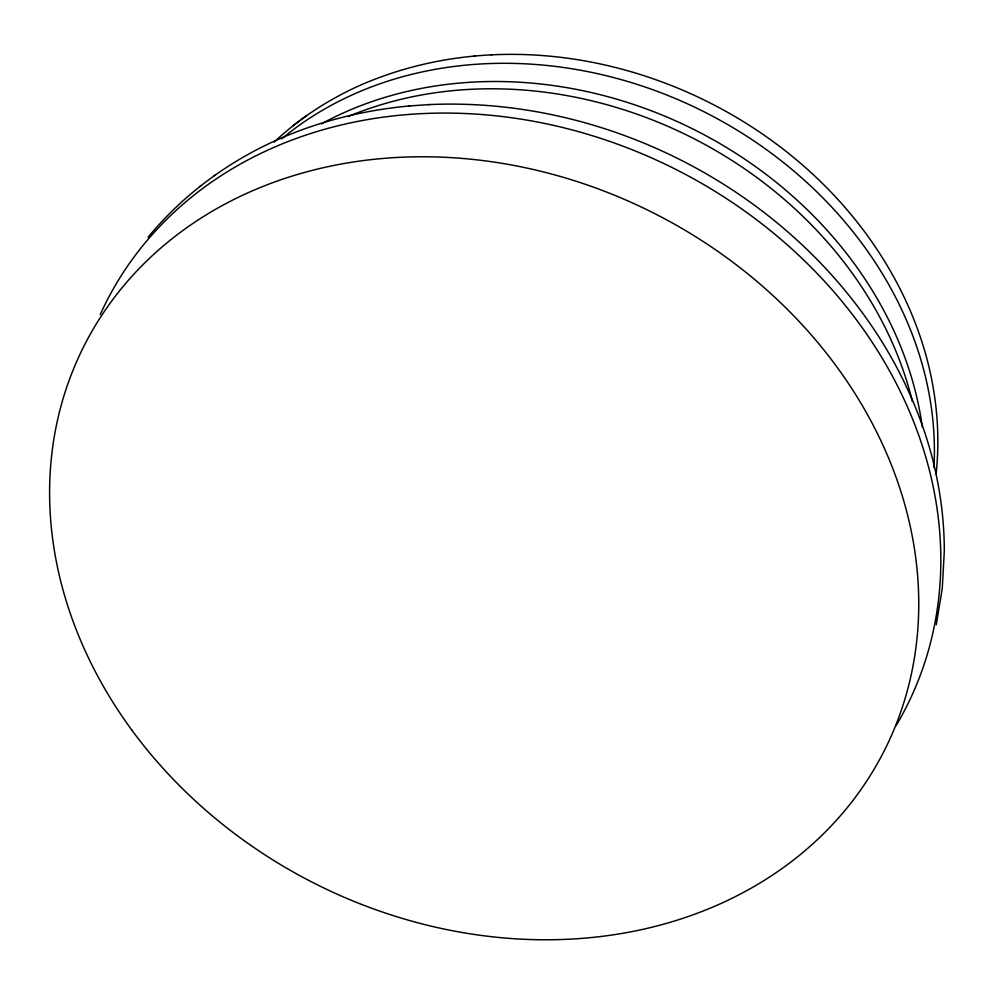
<?xml version="1.0" encoding="UTF-8"?>
<svg xmlns="http://www.w3.org/2000/svg" width="994" height="994" viewBox="0 0 994 994"><rect width="100%" height="100%" fill="white"/><g stroke="black" fill="none" stroke-linecap="round" stroke-linejoin="round"><path stroke-width="1.49" d="M936.112 474.051C940.076 437.037 937.143 399.402 928.061 363.319L927.787 362.164C918.207 324.628 902.179 288.881 881.417 256.228L880.97 255.508C775.295 89.609 546.625 5.368 362.599 84.229L361.481 84.701C329.499 98.891 299.616 118.087 274.133 142.117M936.236 624.816L942.275 588.386L944.3 551.297C944.325 520.794 940.374 490.353 932.981 460.756M148.069 237.243C183.058 194.725 228.545 161.264 278.867 139.098L279.985 138.626C320.801 120.796 364.562 110.123 408.869 105.998L409.752 105.936M306.388 115.776L292.795 125.927M199.744 186.561L200.887 185.716M214.145 175.801L215.263 174.969M474.2 55.975L475.082 55.912M491.198 54.794L492.018 54.732M428.501 104.643L429.333 104.581C605.706 96.642 783.21 187.928 878.696 336.544L879.156 337.264C903.136 374.986 921.637 416.262 932.707 459.601M408.869 105.998L429.333 104.581M321.547 123.803A388.592 325.535 26.8 0 1 922.345 427.221M348.136 116.559A388.592 325.535 26.8 0 1 912.393 401.514M100.208 314.626A448.381 375.608 26.8 0 1 679.797 171.44A448.381 375.608 26.8 0 1 896.178 725.508M281.737 138.825A388.592 325.535 26.8 0 1 704.15 111.825A388.592 325.535 26.8 0 1 933.925 467.478M131.705 729.919A448.381 375.608 26.8 0 0 880.56 757.801A448.381 375.608 26.8 0 0 440.292 157.102A448.381 375.608 26.8 0 0 131.705 729.919"/></g></svg>
